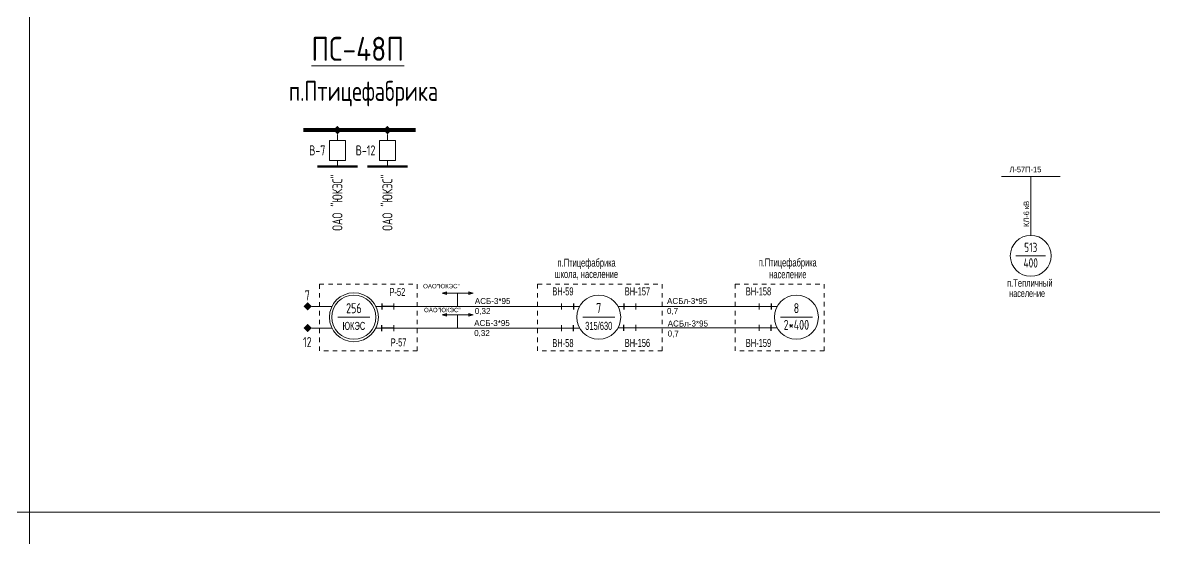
# Model space of a CAD drawing. Header units: millimetres. Extents: x 761 to 2477, y -1102 to -145.
# Drawn here: x 1843.7 to 2098.2, y -810.7 to -694.8 of the extents above; entities that cross this region are included whole.
import ezdxf
from ezdxf.enums import TextEntityAlignment as Align

# ---------------------------------------------------------------- set-up
doc = ezdxf.new("R2010")
doc.units = ezdxf.units.MM
doc.linetypes.add('JIS_02_1.0', pattern=[2, 1, -1])
for name, color, linetype, lineweight in [('10_КВ', 250, 'Continuous', 18), ('АТРИБУТЫ', 7, 'Continuous', 13), ('РАЗЪЕД_РУБИЛЬН', 150, 'Continuous', 13), ('ТЕКСТ', 7, 'Continuous', 13)]:
    doc.layers.add(name, color=color, linetype=linetype, lineweight=lineweight)
doc.layers.add('Слой1', color=7, linetype='Continuous', lineweight=13, plot=False)
doc.layers.add('СХ_ОПЕРАТИВНАЯ', color=10, linetype='Continuous')
doc.layers.add('ШУНТ_РАЗЪЕД', color=161, linetype='Continuous')
doc.styles.add('ATTRIB', font='txt.shx', dxfattribs={"width": 0.7, "height": 5})
doc.styles.add('PRINADLEGNOST', font='txt.shx', dxfattribs={"width": 0.7, "height": 7})
doc.styles.add('МП', font='txt.shx', dxfattribs={"width": 0.7, "height": 2.5})
doc.styles.add('ПС', font='txt.shx', dxfattribs={"width": 0.8, "height": 12})
doc.styles.add('ТЕКСТ_МОДЕЛИ', font='txt.shx', dxfattribs={"width": 0.7, "height": 5})

# ---------------------------------------------------------------- blocks, each defined once
blk = doc.blocks.new('ТРАНСФ_ПОДСТ')
at = {"color": 7}
blk.add_line((-8, -11), (8, -11), dxfattribs=at)
at = {"color": 0}
blk.add_circle((0, -11), 11, dxfattribs=at)
at = {"layer": 'АТРИБУТЫ', "style": 'ATTRIB', "width": 0.7, "flags": 4}
for tag, p in [('OBOZN', (0, -9)), ('MOCHNOCT', (0, -17.33))]:
    blk.add_attdef(tag, text='', height=5, dxfattribs=at).set_placement(p, align=Align.CENTER)
at = {"layer": 'АТРИБУТЫ', "style": 'ТЕКСТ_МОДЕЛИ', "width": 0.7}
blk.add_attdef('MESTO_1', text='', height=5, dxfattribs=at).set_placement((14, -11), align=Align.BOTTOM_LEFT)
blk.add_attdef('MESTO_2', text='', height=5, dxfattribs=at).set_placement((14, -12), align=Align.TOP_LEFT)
blk = doc.blocks.new('НАЗВАНИЕ_ОБЪЕКТА')
at = {"layer": 'АТРИБУТЫ'}
for tag, height, style, width, p in [('НОМЕР-ПС', 12, 'ПС', 0.8, (0, 0)), ('МЕСТОПОЛОЖЕНИЕ', 10, 'МП', 0.7, (0, -22)), ('ПРИНАДЛЕЖНОСТЬ', 7, 'PRINADLEGNOST', 0.7, (0, -37))]:
    blk.add_attdef(tag, text='', height=height, dxfattribs=dict(at, style=style, width=width)).set_placement(p, align=Align.TOP_CENTER)
blk = doc.blocks.new('ВЫКЛЮЧАТЕЛЬ')
at = {"color": 0, "linetype": 'ByBlock'}
for p, q in [((0, 0), (0, -3)), ((0, -13), (0, -16))]:
    blk.add_line(p, q, dxfattribs=at)
blk.add_lwpolyline([(-4, -3), (4, -3), (4, -13), (-4, -13)], close=True, dxfattribs=at)
at = {"layer": 'АТРИБУТЫ', "style": 'ATTRIB', "width": 0.7}
blk.add_attdef('ДИСП_НОМ', text='', height=5, dxfattribs=at).set_placement((-6, -8), align=Align.MIDDLE_RIGHT)
at = {"layer": 'АТРИБУТЫ', "style": 'ATTRIB', "width": 0.7, "flags": 1}
blk.add_attdef('КОД', text='', height=5, dxfattribs=at).set_placement((-6, -14), align=Align.MIDDLE_RIGHT)
blk = doc.blocks.new('ПРИСОЕД_ШИНЕ')
at = {"color": 0}
blk.add_solid([(0, 2.12), (2.12, 0), (-2.12, 0), (0, -2.12)], dxfattribs=at)
at = {"layer": 'АТРИБУТЫ', "style": 'ATTRIB', "width": 0.7}
blk.add_attdef('ДИСП_НОМ', text='', height=5, dxfattribs=at).set_placement((0, 3.12), align=Align.CENTER)
blk = doc.blocks.new('РАЗЪЕДИНИТЕЛЬ')
at = {"color": 0, "linetype": 'ByBlock'}
for p, q in [((0, 0), (0, -3)), ((0, -9), (0, -12))]:
    blk.add_line(p, q, dxfattribs=at)
at = {"layer": 'РАЗЪЕД_РУБИЛЬН', "color": 0, "linetype": 'ByBlock'}
blk.add_line((-1.5, -3), (1.5, -3), dxfattribs=at)
at = {"layer": 'СХ_ОПЕРАТИВНАЯ', "color": 0, "linetype": 'ByBlock'}
blk.add_line((-1.5, -9), (1.5, -9), dxfattribs=at)
at = {"layer": 'ШУНТ_РАЗЪЕД', "color": 0}
blk.add_line((0, -3), (0, -9), dxfattribs=at)
at = {"layer": 'РАЗЪЕД_РУБИЛЬН', "color": 7, "style": 'ATTRIB', "width": 0.7}
blk.add_attdef('ДИСП_НОМ', text='', height=5, dxfattribs=at).set_placement((-4.75, -6), align=Align.MIDDLE_RIGHT)
at = {"layer": 'РАЗЪЕД_РУБИЛЬН', "color": 7, "style": 'ATTRIB', "width": 0.7, "flags": 1}
blk.add_attdef('КОД', text='', height=5, dxfattribs=at).set_placement((-4.75, -12), align=Align.MIDDLE_RIGHT)
blk = doc.blocks.new('ВЫКЛ_НАГРУЗКИ')
at = {"color": 0, "linetype": 'ByBlock'}
for p, q in [((0, 0), (0, -3)), ((0, -9), (0, -12))]:
    blk.add_line(p, q, dxfattribs=at)
at = {"layer": 'РАЗЪЕД_РУБИЛЬН', "color": 0, "linetype": 'ByBlock'}
blk.add_line((-1.5, -3), (1.5, -3), dxfattribs=at)
at = {"layer": 'СХ_ОПЕРАТИВНАЯ', "color": 0, "linetype": 'ByBlock'}
blk.add_line((-1.5, -9), (1.5, -9), dxfattribs=at)
at = {"layer": 'РАЗЪЕД_РУБИЛЬН', "color": 7, "style": 'ATTRIB', "width": 0.7}
blk.add_attdef('ДИСП_НОМ', text='', height=5, dxfattribs=at).set_placement((-4.75, -6), align=Align.MIDDLE_RIGHT)
at = {"layer": 'РАЗЪЕД_РУБИЛЬН', "color": 7, "style": 'ATTRIB', "width": 0.7, "flags": 1}
blk.add_attdef('КОД', text='', height=5, dxfattribs=at).set_placement((-4.75, -12), align=Align.MIDDLE_RIGHT)

msp = doc.modelspace()

# ---------------------------------------------------------------- hatches: boundary and pattern name
at = {"layer": '10_КВ'}
h = msp.add_hatch(color=256, dxfattribs=at)
h.paths.add_polyline_path([(1945.03, -755.54), (1944.03, -755.54), (1944.03, -755.84)])
h.paths.add_polyline_path([(1945.03, -755.54), (1944.03, -755.24), (1944.03, -755.54)])
h.paths.add_polyline_path([(1939.03, -755.84), (1939.03, -755.54), (1938.03, -755.54)])
h.paths.add_polyline_path([(1938.03, -755.54), (1939.03, -755.54), (1939.03, -755.24)])
h = msp.add_hatch(color=256, dxfattribs=at)
h.paths.add_polyline_path([(1945.03, -760.41), (1944.03, -760.41), (1944.03, -760.71)])
h.paths.add_polyline_path([(1945.03, -760.41), (1944.03, -760.11), (1944.03, -760.41)])
h.paths.add_polyline_path([(1939.03, -760.71), (1939.03, -760.41), (1938.03, -760.41)])
h.paths.add_polyline_path([(1938.03, -760.41), (1939.03, -760.41), (1939.03, -760.11)])

# ---------------------------------------------------------------- linework, layer by layer
at = {"layer": '10_КВ', "lineweight": 100}
for p, q in [((1914.49, -727.07), (1909.99, -727.07)), ((1914.49, -727.07), (1918.99, -727.07)), ((1925.74, -727.07), (1921.24, -727.07)), ((1925.74, -727.07), (1930.24, -727.07))]:
    msp.add_line(p, q, dxfattribs=at)
at = {"layer": '10_КВ'}
for p, q in [((2070.37, -729.37), (2063.77, -729.37)), ((2070.37, -742.57), (2070.37, -729.37)), ((2070.37, -729.37), (2076.97, -729.37)), ((1938.03, -755.54), (1939.03, -755.24)), ((1938.03, -755.54), (1945.03, -755.54)), ((1938.03, -755.54), (1939.03, -755.84)), ((1939.03, -755.24), (1939.03, -755.84)), ((1941.53, -755.54), (1941.53, -758.54)), ((1945.03, -755.54), (1944.03, -755.24)), ((1944.03, -755.24), (1944.03, -755.84)), ((1945.03, -755.54), (1944.03, -755.84)), ((1908.77, -758.54), (1913.27, -758.54)), ((1928.53, -758.54), (1963.53, -758.54)), ((1938.03, -760.41), (1939.03, -760.11)), ((1938.03, -760.41), (1945.03, -760.41)), ((1938.03, -760.41), (1939.03, -760.71)), ((1939.03, -760.11), (1939.03, -760.71)), ((1941.53, -760.41), (1941.53, -763.41)), ((1945.03, -760.41), (1944.03, -760.11)), ((1944.03, -760.11), (1944.03, -760.71)), ((1945.03, -760.41), (1944.03, -760.71)), ((1964.88, -758.54), (1967.58, -758.54)), ((1978.92, -758.54), (1982.97, -758.54)), ((1982.97, -758.54), (2007.97, -758.54)), ((2009.32, -758.54), (2012.72, -758.54)), ((1908.77, -763.41), (1913.27, -763.41)), ((1928.53, -763.41), (1963.53, -763.41)), ((1964.88, -763.41), (1967.58, -763.41)), ((1978.92, -763.38), (1981.62, -763.38)), ((1982.97, -763.38), (2007.97, -763.38)), ((2009.32, -763.38), (2012.53, -763.38))]:
    msp.add_line(p, q, dxfattribs=at)
at = {"layer": '10_КВ', "const_width": 0.9}
msp.add_lwpolyline([(1932.06, -718.91), (1906.86, -718.91)], dxfattribs=at)
at = {"layer": 'Слой1', "color": 7}
msp.add_line((1845.25, -507.8), (1845.25, -804.8), dxfattribs=at)
at = {"layer": 'Слой1', "color": 3}
for points in [[(1845.25, -804.8), (2265.25, -804.8), (2265.25, -507.8), (1845.25, -507.8)], [(1425.25, -804.8), (1845.25, -804.8), (1845.25, -1101.8), (1425.25, -1101.8)]]:
    msp.add_lwpolyline(points, close=True, dxfattribs=at)
at = {"layer": 'ТЕКСТ', "linetype": 'JIS_02_1.0'}
for points in [[(1910.46, -753.56), (1932.46, -753.56), (1932.46, -768.56), (1910.46, -768.56)], [(1959.51, -753.55), (1987.51, -753.55), (1987.51, -768.55), (1959.51, -768.55)], [(2003.94, -753.55), (2023.94, -753.55), (2023.94, -768.55), (2003.94, -768.55)]]:
    msp.add_lwpolyline(points, close=True, dxfattribs=at)
at = {"layer": 'ТЕКСТ'}
msp.add_circle((1918.2, -760.97), 5.5, dxfattribs=at)

# ---------------------------------------------------------------- block references
at = {"layer": '10_КВ'}
ref = msp.add_blockref('НАЗВАНИЕ_ОБЪЕКТА', (1920.36, -697.95), dxfattribs=dict(at, xscale=-0.4500000000000455, yscale=0.4499999999999886, zscale=0.45))
ref.add_attrib('НОМЕР-ПС', '%%UПС-48П', dxfattribs={"layer": 'АТРИБУТЫ', "height": 5.4, "style": 'ПС', "width": 0.8}).set_placement((1919.06, -697.95), align=Align.TOP_CENTER)
ref.add_attrib('МЕСТОПОЛОЖЕНИЕ', 'п.Птицефабрика', dxfattribs={"layer": 'АТРИБУТЫ', "height": 4.5, "style": 'МП', "width": 0.7}).set_placement((1920.36, -707.85), align=Align.TOP_CENTER)
at = {"layer": '10_КВ', "xscale": 0.4500000000000455, "yscale": 0.4500000000000455, "zscale": 0.4500000000000455}
for p, values in [((1914.49, -719.87), {'ДИСП_НОМ': 'В-7'}), ((1925.74, -719.87), {'ДИСП_НОМ': 'В-12'})]:
    msp.add_blockref('ВЫКЛЮЧАТЕЛЬ', p, dxfattribs=at).add_auto_attribs(values)
at = {"layer": '10_КВ', "xscale": -0.4500000000000455, "yscale": 0.4499999999999886, "zscale": 0.45}
for p in [(1914.49, -718.91), (1925.74, -718.91)]:
    msp.add_blockref('ПРИСОЕД_ШИНЕ', p, dxfattribs=at)
at = {"layer": '10_КВ'}
ref = msp.add_blockref('ТРАНСФ_ПОДСТ', (2070.37, -742.57), dxfattribs=dict(at, xscale=0.4181760000000736, yscale=0.4181760000000736, zscale=0.4181760000000736))
ref.add_attrib('MESTO_1', 'п.Тепличный', dxfattribs={"layer": 'АТРИБУТЫ', "height": 1.6727, "width": 0.7}).set_placement((2065.04, -754.61), align=Align.BOTTOM_LEFT)
ref.add_attrib('MESTO_2', 'население', dxfattribs={"layer": 'АТРИБУТЫ', "height": 1.673, "width": 0.7}).set_placement((2065.54, -754.76), align=Align.TOP_LEFT)
ref.add_attrib('OBOZN', '513', dxfattribs={"layer": 'АТРИБУТЫ', "height": 2.091, "style": 'ATTRIB', "width": 0.7, "flags": 4}).set_placement((2070.37, -746.33), align=Align.CENTER)
ref.add_attrib('MOCHNOCT', '400', dxfattribs={"layer": 'АТРИБУТЫ', "height": 2.091, "style": 'ATTRIB', "width": 0.7, "flags": 4}).set_placement((2070.37, -749.81), align=Align.CENTER)
ref = msp.add_blockref('ТРАНСФ_ПОДСТ', (1973.25, -756.01), dxfattribs=dict(at, xscale=0.4500000000000455, yscale=0.4500000000000455, zscale=0.4500000000000455))
ref.add_attrib('MESTO_1', 'п.Птицефабрика', dxfattribs={"layer": 'АТРИБУТЫ', "height": 1.8, "width": 0.7}).set_placement((1964, -750.15), align=Align.BOTTOM_LEFT)
ref.add_attrib('MESTO_2', 'школа, население', dxfattribs={"layer": 'АТРИБУТЫ', "height": 1.8, "width": 0.7}).set_placement((1963.34, -750.37), align=Align.TOP_LEFT)
ref.add_attrib('OBOZN', '7', dxfattribs={"layer": 'АТРИБУТЫ', "height": 2.25, "style": 'ATTRIB', "width": 0.7, "flags": 4}).set_placement((1973.25, -760.06), align=Align.CENTER)
ref.add_attrib('MOCHNOCT', '315/630', dxfattribs={"layer": 'АТРИБУТЫ', "height": 1.8, "width": 0.7, "flags": 4}).set_placement((1973.25, -763.81), align=Align.CENTER)
ref = msp.add_blockref('ТРАНСФ_ПОДСТ', (2017.69, -756.01), dxfattribs=dict(at, xscale=0.4500000000000455, yscale=0.4500000000000455, zscale=0.4500000000000455))
ref.add_attrib('MESTO_1', 'п.Птицефабрика', dxfattribs={"layer": 'АТРИБУТЫ', "height": 1.8, "width": 0.7}).set_placement((2009.2, -750.11), align=Align.BOTTOM_LEFT)
ref.add_attrib('MESTO_2', 'население', dxfattribs={"layer": 'АТРИБУТЫ', "height": 1.8, "width": 0.7}).set_placement((2011.58, -750.42), align=Align.TOP_LEFT)
ref.add_attrib('OBOZN', '8', dxfattribs={"layer": 'АТРИБУТЫ', "height": 2.25, "style": 'ATTRIB', "width": 0.7, "flags": 4}).set_placement((2017.69, -760.06), align=Align.CENTER)
ref.add_attrib('MOCHNOCT', '2*400', dxfattribs={"layer": 'АТРИБУТЫ', "height": 2.25, "style": 'ATTRIB', "width": 0.7, "flags": 4}).set_placement((2017.69, -763.81), align=Align.CENTER)
at = {"layer": '10_КВ', "linetype": 'Continuous'}
ref = msp.add_blockref('ПРИСОЕД_ШИНЕ', (1907.81, -758.54), dxfattribs=dict(at, xscale=0.4500000000000455, yscale=0.4500000000000455, zscale=0.4500000000000455))
ref.add_attrib('ДИСП_НОМ', '7', dxfattribs={"layer": 'АТРИБУТЫ', "height": 2.25, "style": 'ATTRIB', "width": 0.7}).set_placement((1907.73, -757.19), align=Align.CENTER)
at = {"layer": '10_КВ'}
ref = msp.add_blockref('РАЗЪЕДИНИТЕЛЬ', (1928.53, -758.54), dxfattribs=dict(at, xscale=0.4499999999999886, yscale=0.4499999999999886, zscale=0.4499999999999886, rotation=270))
ref.add_attrib('ДИСП_НОМ', 'Р-52', dxfattribs={"layer": 'РАЗЪЕД_РУБИЛЬН', "color": 7, "height": 1.8, "width": 0.7}).set_placement((1929.76, -755.29), align=Align.MIDDLE_RIGHT)
ref = msp.add_blockref('ВЫКЛ_НАГРУЗКИ', (1963.53, -758.54), dxfattribs=dict(at, xscale=-0.4499999999999886, yscale=0.4499999999999886, zscale=0.45, rotation=90))
ref.add_attrib('ДИСП_НОМ', 'ВН-59', dxfattribs={"layer": 'РАЗЪЕД_РУБИЛЬН', "color": 7, "height": 1.8, "width": 0.7}).set_placement((1967.58, -755.16), align=Align.MIDDLE_RIGHT)
ref = msp.add_blockref('ВЫКЛ_НАГРУЗКИ', (1982.97, -758.54), dxfattribs=dict(at, xscale=0.4499999999999886, yscale=0.4499999999999886, zscale=0.4499999999999886, rotation=270))
ref.add_attrib('ДИСП_НОМ', 'ВН-157', dxfattribs={"layer": 'РАЗЪЕД_РУБИЛЬН', "color": 7, "height": 1.8, "width": 0.7}).set_placement((1984.8, -755.16), align=Align.MIDDLE_RIGHT)
ref = msp.add_blockref('ВЫКЛ_НАГРУЗКИ', (2007.97, -758.54), dxfattribs=dict(at, xscale=-0.4499999999999886, yscale=0.4499999999999886, zscale=0.45, rotation=90))
ref.add_attrib('ДИСП_НОМ', 'ВН-158', dxfattribs={"layer": 'РАЗЪЕД_РУБИЛЬН', "color": 7, "height": 1.8, "width": 0.7}).set_placement((2012.02, -755.16), align=Align.MIDDLE_RIGHT)
ref = msp.add_blockref('ТРАНСФ_ПОДСТ', (1918.2, -756.02), dxfattribs=dict(at, xscale=0.4500000000000455, yscale=0.4500000000000455, zscale=0.4500000000000455))
ref.add_attrib('OBOZN', '256', dxfattribs={"layer": 'АТРИБУТЫ', "height": 2.25, "style": 'ATTRIB', "width": 0.7, "flags": 4}).set_placement((1918.2, -760.07), align=Align.CENTER)
ref.add_attrib('MOCHNOCT', 'ЮКЭС', dxfattribs={"layer": 'АТРИБУТЫ', "height": 1.8, "width": 0.7, "flags": 4}).set_placement((1918.2, -763.82), align=Align.CENTER)
at = {"layer": '10_КВ', "linetype": 'Continuous'}
ref = msp.add_blockref('ПРИСОЕД_ШИНЕ', (1907.81, -763.41), dxfattribs=dict(at, xscale=0.4500000000000455, yscale=0.4500000000000455, zscale=0.4500000000000455))
ref.add_attrib('ДИСП_НОМ', '12', dxfattribs={"layer": 'АТРИБУТЫ', "height": 2.25, "style": 'ATTRIB', "width": 0.7}).set_placement((1907.73, -767.69), align=Align.CENTER)
at = {"layer": '10_КВ'}
ref = msp.add_blockref('РАЗЪЕДИНИТЕЛЬ', (1928.53, -763.41), dxfattribs=dict(at, xscale=-0.4500000000000455, yscale=0.4500000000000455, zscale=0.45, rotation=270))
ref.add_attrib('ДИСП_НОМ', 'Р-57', dxfattribs={"layer": 'РАЗЪЕД_РУБИЛЬН', "color": 7, "height": 1.8, "width": 0.7}).set_placement((1930.03, -766.63), align=Align.MIDDLE_RIGHT)
ref = msp.add_blockref('ВЫКЛ_НАГРУЗКИ', (1963.53, -763.41), dxfattribs=dict(at, xscale=0.4500000000000455, yscale=0.4500000000000455, zscale=0.4500000000000455, rotation=90))
ref.add_attrib('ДИСП_НОМ', 'ВН-58', dxfattribs={"layer": 'РАЗЪЕД_РУБИЛЬН', "color": 7, "height": 1.8, "width": 0.7}).set_placement((1967.58, -766.78), align=Align.MIDDLE_RIGHT)
ref = msp.add_blockref('ВЫКЛ_НАГРУЗКИ', (1982.97, -763.38), dxfattribs=dict(at, xscale=-0.4500000000000455, yscale=0.4500000000000455, zscale=0.45, rotation=270))
ref.add_attrib('ДИСП_НОМ', 'ВН-156', dxfattribs={"layer": 'РАЗЪЕД_РУБИЛЬН', "color": 7, "height": 1.8, "width": 0.7}).set_placement((1984.8, -766.75), align=Align.MIDDLE_RIGHT)
ref = msp.add_blockref('ВЫКЛ_НАГРУЗКИ', (2007.97, -763.38), dxfattribs=dict(at, xscale=0.4500000000000455, yscale=0.4500000000000455, zscale=0.4500000000000455, rotation=90))
ref.add_attrib('ДИСП_НОМ', 'ВН-159', dxfattribs={"layer": 'РАЗЪЕД_РУБИЛЬН', "color": 7, "height": 1.8, "width": 0.7}).set_placement((2012.02, -766.75), align=Align.MIDDLE_RIGHT)

# ---------------------------------------------------------------- texts
at = {"layer": 'ТЕКСТ', "style": 'ТЕКСТ_МОДЕЛИ', "width": 0.7}
for p in [(1914.49, -728.87), (1925.74, -728.87)]:
    msp.add_text('ОАО "ЮКЭС"', height=2.25, rotation=90, dxfattribs=at).set_placement(p, align=Align.MIDDLE_RIGHT)
at = {"layer": 'ТЕКСТ', "attachment_point": 1}
for s, insert, char_height, width in [('Л-57П-15', (2065.59, -727.13), 1.255, 23.2722), ('ОАО"ЮКЭС"', (1933.76, -753.48), 1, 29.3414), ('АСБ-3*95\\P0,32', (1945.39, -756.65), 1.35, 11.6744), ('АСБл-3*95\\P0,7', (1988.6, -756.64), 1.35, 11.6744), ('ОАО"ЮКЭС"', (1933.96, -758.85), 1, 29.3414), ('АСБ-3*95\\P0,32', (1945.24, -761.6), 1.35, 11.6744), ('АСБл-3*95\\P0,7', (1988.75, -761.71), 1.35, 11.6744)]:
    msp.add_mtext(s, dxfattribs=dict(at, insert=insert, char_height=char_height, width=width))
at = {"layer": 'ТЕКСТ', "insert": (2068.76, -740.7), "char_height": 1.255, "width": 20.3525, "attachment_point": 1, "rotation": 90}
msp.add_mtext('КЛ-6 кВ', dxfattribs=at)

doc.saveas('drawing.dxf')
